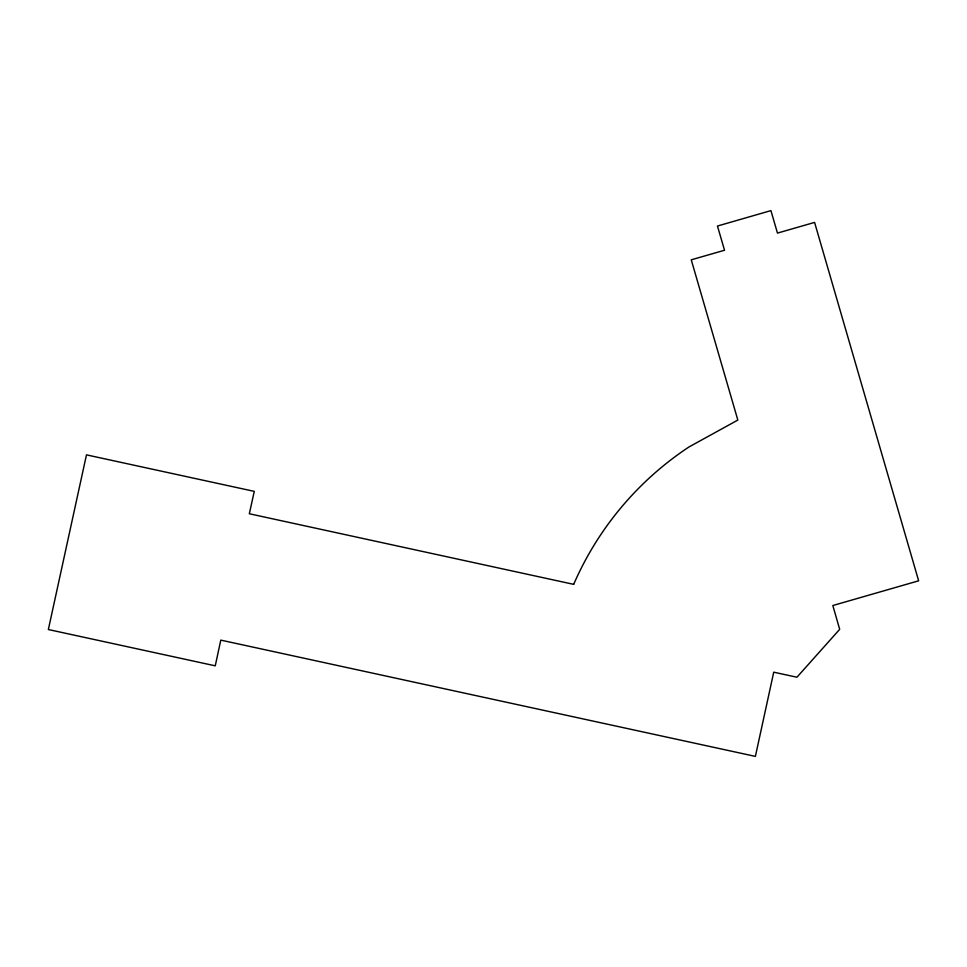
<?xml version="1.0" encoding="UTF-8"?>
<svg xmlns="http://www.w3.org/2000/svg" width="967" height="967" viewBox="0 0 967 967"><rect width="100%" height="100%" fill="white"/><g stroke="black" fill="none" stroke-linecap="round" stroke-linejoin="round"><path stroke-width="1.45" d="M573.661 584.346L249.329 513.755L254.273 491.369L86.474 454.865L48.35 629.529L215.254 665.828L220.79 640.118L755.384 756.387L773.733 672.186L796.941 677.226L839.682 629.324L832.829 605.523L918.65 580.816L814.589 222.41L777.468 233.095L770.917 210.613L717.466 226.036L724.525 250.248L691.248 259.821L737.833 420.065L688.927 446.996A315.037 315.037 0 0 0 573.673 584.358"/></g></svg>
